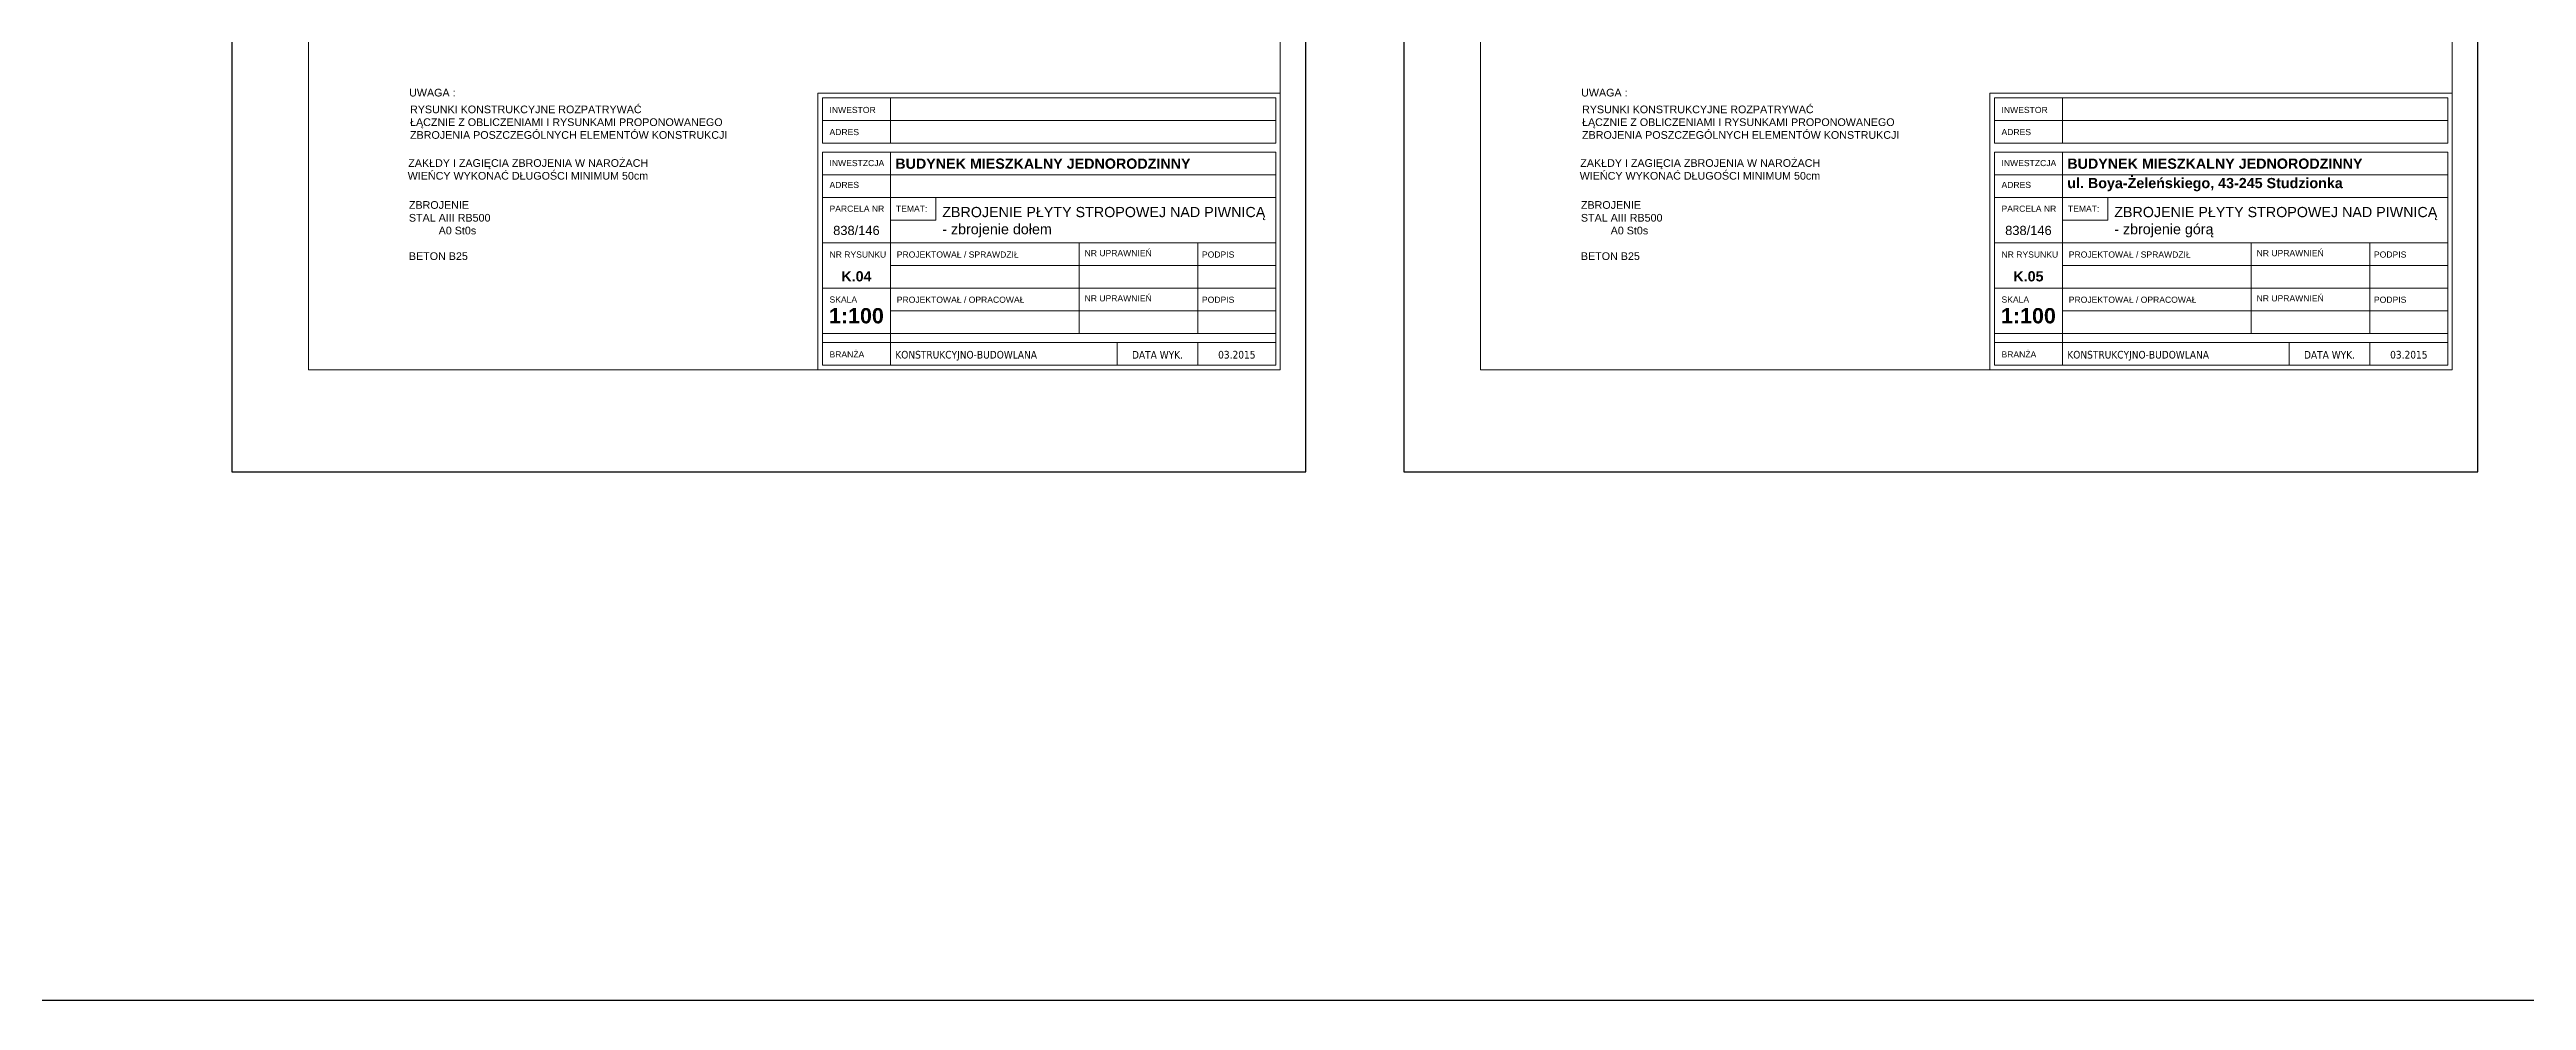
# Model space of a CAD drawing. Header units: millimetres. Extents: x 4647 to 73915, y -13612 to -8141.
# Drawn here: x 21311 to 26155, y -13612 to -11752 of the extents above; entities that cross this region are included whole.
import ezdxf

# ---------------------------------------------------------------- set-up
doc = ezdxf.new("R2010")
doc.units = ezdxf.units.MM
for name, color, linetype, lineweight in [('a_opisy', 252, 'Continuous', 9), ('Opisy - Tekst_Nr_Pióra__1', 7, 'Continuous', 13), ('Opisy - Tekst_Nr_Pióra__7', 7, 'Continuous', 35)]:
    doc.layers.add(name, color=color, linetype=linetype, lineweight=lineweight)
doc.layers.add('Opisy - Tekst_Nr_Pióra__2', color=7, linetype='Continuous', lineweight=15, true_color=0x7f7f7f)
doc.styles.add('GENERATED_STYLE_1', font='arialbd.ttf')
doc.styles.add('GENERATED_STYLE_2', font='tahoma.ttf')
doc.styles.add('GENERATED_STYLE_3', font='arial.ttf')
doc.styles.add('GENERATED_STYLE_4', font='arial.ttf')
doc.styles.get("Standard").update_dxf_attribs({"font": 'arial.ttf'})

msp = doc.modelspace()

# ---------------------------------------------------------------- linework, layer by layer
at = {"color": 1}
msp.add_lwpolyline([(4647.06, -8140.89), (73914.72, -8140.89), (73914.72, -13611.6), (4647.06, -13611.6)], close=True, dxfattribs=at)
for points in [[(21668.14, -12577.97), (23768.14, -12577.97), (23768.14, -9607.97), (21668.14, -9607.97)], [(23959.93, -12577.97), (26059.93, -12577.97), (26059.93, -9607.97), (23959.93, -9607.97)]]:
    msp.add_lwpolyline(points, close=True)
at = {"layer": 'Opisy - Tekst_Nr_Pióra__1', "linetype": 'Continuous', "ltscale": 10}
for p, q in [((22955.79, -11846.09), (22955.79, -11934.74)), ((25247.57, -11846.09), (25247.57, -11934.74)), ((22822.82, -11890.41), (23709.28, -11890.41)), ((25114.6, -11890.41), (26001.06, -11890.41)), ((22955.79, -11952.46), (22955.79, -12369.1)), ((25247.57, -11952.46), (25247.57, -12369.1)), ((22822.82, -11996.79), (23709.28, -11996.79)), ((25114.6, -11996.79), (26001.06, -11996.79)), ((22822.82, -12041.11), (23709.28, -12041.11)), ((25114.6, -12041.11), (26001.06, -12041.11)), ((22822.82, -12129.76), (23709.28, -12129.76)), ((23324.88, -12129.76), (23324.88, -12307.05)), ((23557.01, -12129.76), (23557.01, -12307.05)), ((25114.6, -12129.76), (26001.06, -12129.76)), ((25616.66, -12129.76), (25616.66, -12307.05)), ((25848.79, -12129.76), (25848.79, -12307.05)), ((22955.79, -12174.08), (23709.28, -12174.08)), ((25247.57, -12174.08), (26001.06, -12174.08)), ((22822.82, -12218.4), (23709.28, -12218.4)), ((25114.6, -12218.4), (26001.06, -12218.4)), ((22955.79, -12262.73), (23709.28, -12262.73)), ((25247.57, -12262.73), (26001.06, -12262.73)), ((22822.82, -12307.05), (23709.28, -12307.05)), ((22822.82, -12324.78), (23709.28, -12324.78)), ((23399.02, -12324.78), (23399.02, -12369.1)), ((23557.01, -12324.78), (23557.01, -12369.1)), ((25114.6, -12307.05), (26001.06, -12307.05)), ((25114.6, -12324.78), (26001.06, -12324.78)), ((25690.8, -12324.78), (25690.8, -12369.1)), ((25848.79, -12324.78), (25848.79, -12369.1))]:
    msp.add_line(p, q, dxfattribs=at)
at = {"layer": 'Opisy - Tekst_Nr_Pióra__1', "linetype": 'Continuous', "ltscale": 10, "flags": 128}
for points in [[(23718.14, -12377.97), (21818.14, -12377.97), (21818.14, -9657.97), (23718.14, -9657.97)], [(26009.93, -12377.97), (24109.93, -12377.97), (24109.93, -9657.97), (26009.93, -9657.97)], [(22813.95, -11837.22), (23718.14, -11837.22), (23718.14, -12377.97), (22813.95, -12377.97)], [(23709.28, -11934.74), (22822.82, -11934.74), (22822.82, -11846.09), (23709.28, -11846.09)], [(25105.73, -11837.22), (26009.93, -11837.22), (26009.93, -12377.97), (25105.73, -12377.97)], [(26001.06, -11934.74), (25114.6, -11934.74), (25114.6, -11846.09), (26001.06, -11846.09)], [(22822.82, -11952.46), (23709.28, -11952.46), (23709.28, -12369.1), (22822.82, -12369.1)], [(25114.6, -11952.46), (26001.06, -11952.46), (26001.06, -12369.1), (25114.6, -12369.1)]]:
    msp.add_lwpolyline(points, close=True, dxfattribs=at)
for points in [[(22955.79, -12085.43), (23044.43, -12085.43), (23044.43, -12041.11)], [(25247.57, -12085.43), (25336.21, -12085.43), (25336.21, -12041.11)]]:
    msp.add_lwpolyline(points, dxfattribs=at)

# ---------------------------------------------------------------- texts
at = {"layer": 'a_opisy', "char_height": 15, "attachment_point": 1}
for s, insert, width in [('{\\fArial|b0|i0|c238|p34;UWAGA : }', (22014.64, -11828.69), 143.2927), ('{\\fArial|b0|i0|c238|p34;RYSUNKI KONSTRUKCYJNE ROZPATRYWAĆ \\PŁĄCZNIE Z OBLICZENIAMI I RYSUNKAMI PROPONOWANEGO \\PZBROJENIA POSZCZEGÓLNYCH ELEMENTÓW KONSTRUKCJI}', (22016.41, -11861.46), 697.4454), ('{\\fArial|b0|i0|c238|p34;UWAGA : }', (24306.42, -11828.69), 143.2927), ('{\\fArial|b0|i0|c238|p34;RYSUNKI KONSTRUKCYJNE ROZPATRYWAĆ \\PŁĄCZNIE Z OBLICZENIAMI I RYSUNKAMI PROPONOWANEGO \\PZBROJENIA POSZCZEGÓLNYCH ELEMENTÓW KONSTRUKCJI}', (24308.19, -11861.46), 697.4454), ('ZBROJENIE \\PSTAL AIII RB500 \\P          A0 St0s\\P\\PBETON B25', (22014.18, -12048.4), 319.2534), ('ZBROJENIE \\PSTAL AIII RB500 \\P          A0 St0s\\P\\PBETON B25', (24305.96, -12048.4), 319.2534)]:
    msp.add_mtext(s, dxfattribs=dict(at, insert=insert, width=width))
at = {"layer": 'a_opisy', "ltscale": 50, "char_height": 15, "width": 469.1781, "attachment_point": 3}
for insert in [(22482.11, -11966.32), (24773.89, -11966.32)]:
    msp.add_mtext('{\\fArial|b0|i0|c238|p34;ZAKŁDY I ZAGIĘCIA ZBROJENIA W NAROŻACH\\PWIEŃCY WYKONAĆ DŁUGOŚCI MINIMUM 50cm\\P }', dxfattribs=dict(at, insert=insert))
at = {"layer": 'Opisy - Tekst_Nr_Pióra__2', "linetype": 'Continuous', "char_height": 12, "attachment_point": 1, "style": 'GENERATED_STYLE_4'}
for s, insert in [('{INWESTOR}', (22836.64, -11864.04)), ('{INWESTOR}', (25128.42, -11864.04)), ('{ADRES}', (22836.64, -11907.26)), ('{ADRES}', (25128.42, -11907.26)), ('{ADRES}', (22836.64, -12010.66)), ('{INWESTZCJA}', (22836.64, -11967.92)), ('{ADRES}', (25128.42, -12010.66)), ('{INWESTZCJA}', (25128.42, -11967.92)), ('{PARCELA NR}', (22836.64, -12057.11)), ('{TEMAT:}', (22966.55, -12057.2)), ('{PARCELA NR}', (25128.42, -12057.11)), ('{TEMAT:}', (25258.33, -12057.2)), ('{NR RYSUNKU}', (22836.64, -12146.79)), ('{PROJEKTOWAŁ / SPRAWDZIŁ}', (22968.21, -12146.79)), ('{NR UPRAWNIEŃ}', (23335.45, -12144.03)), ('{PODPIS}', (23564.94, -12146.79)), ('{NR RYSUNKU}', (25128.42, -12146.79)), ('{PROJEKTOWAŁ / SPRAWDZIŁ}', (25260, -12146.79)), ('{NR UPRAWNIEŃ}', (25627.23, -12144.03)), ('{PODPIS}', (25856.73, -12146.79)), ('{SKALA}', (22836.64, -12234.83)), ('{PROJEKTOWAŁ / OPRACOWAŁ}', (22968.21, -12235.19)), ('{NR UPRAWNIEŃ}', (23335.45, -12232.43)), ('{PODPIS}', (23564.94, -12235.19)), ('{SKALA}', (25128.42, -12234.83)), ('{PROJEKTOWAŁ / OPRACOWAŁ}', (25260, -12235.19)), ('{NR UPRAWNIEŃ}', (25627.23, -12232.43)), ('{PODPIS}', (25856.73, -12235.19)), ('{BRANŻA}', (22836.64, -12342.08)), ('{BRANŻA}', (25128.42, -12342.08))]:
    msp.add_mtext(s, dxfattribs=dict(at, insert=insert))
at = {"layer": 'Opisy - Tekst_Nr_Pióra__7', "linetype": 'Continuous'}
for s, insert, char_height, attachment_point, style in [('{BUDYNEK MIESZKALNY JEDNORODZINNY}', (22965.26, -11965.09), 20, 1, 'GENERATED_STYLE_1'), ('{ul. Boya-Żeleńskiego, 43-245 Studzionka}', (25257.04, -12003), 20, 1, 'GENERATED_STYLE_1'), ('{BUDYNEK MIESZKALNY JEDNORODZINNY}', (25257.04, -11965.09), 20, 1, 'GENERATED_STYLE_1'), ('{\\fArial|b0|i0|c238|p34;\\C70;ZBROJENIE PŁYTY STROPOWEJ NAD PIWNICĄ\\P- zbrojenie dołem}', (23057.06, -12059.71), 20, 1, 'GENERATED_STYLE_1'), ('{\\fArial|b0|i0|c238|p34;\\C70;ZBROJENIE PŁYTY STROPOWEJ NAD PIWNICĄ\\P- zbrojenie górą}', (25348.84, -12059.71), 20, 1, 'GENERATED_STYLE_1'), ('{838/146}', (22889.3, -12114.92), 18, 8, 'GENERATED_STYLE_3'), ('{838/146}', (25181.08, -12114.92), 18, 8, 'GENERATED_STYLE_3'), ('K.04', (22889.3, -12205.66), 20, 8, 'GENERATED_STYLE_1'), ('K.05', (25181.08, -12205.66), 20, 8, 'GENERATED_STYLE_1'), ('{1:100}', (22889.3, -12287.93), 30, 8, 'GENERATED_STYLE_1'), ('{1:100}', (25181.08, -12287.93), 30, 8, 'GENERATED_STYLE_1'), ('KONSTRUKCYJNO-BUDOWLANA', (22965.28, -12341.23), 15, 1, 'GENERATED_STYLE_2'), ('{DATA WYK.}', (23478.01, -12341.49), 15, 2, 'GENERATED_STYLE_2'), ('{03.2015}', (23633.14, -12341.23), 15, 2, 'GENERATED_STYLE_2'), ('KONSTRUKCYJNO-BUDOWLANA', (25257.06, -12341.23), 15, 1, 'GENERATED_STYLE_2'), ('{DATA WYK.}', (25769.8, -12341.49), 15, 2, 'GENERATED_STYLE_2'), ('{03.2015}', (25924.93, -12341.23), 15, 2, 'GENERATED_STYLE_2')]:
    msp.add_mtext(s, dxfattribs=dict(at, insert=insert, char_height=char_height, attachment_point=attachment_point, style=style))

doc.saveas('drawing.dxf')
